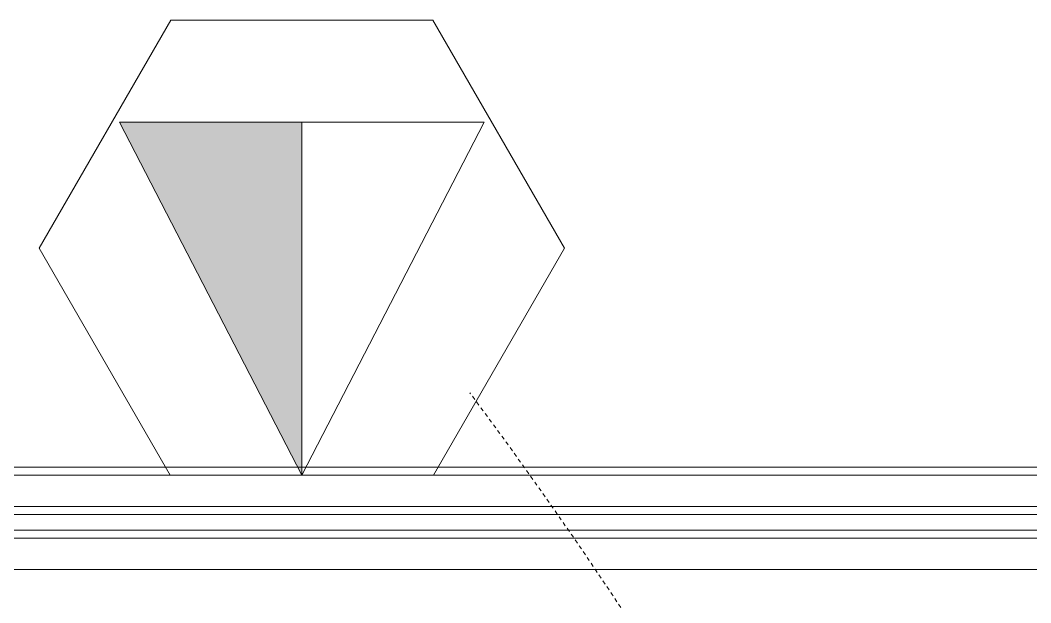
# Model space of a CAD drawing. Header units: inches. Extents: x -897 to 1409, y -1054 to 924.
# Drawn here: x 46.07 to 78.28, y 481.98 to 500.53 of the extents above; entities that cross this region are included whole.
import ezdxf

# ---------------------------------------------------------------- set-up
doc = ezdxf.new("R2010")
doc.units = ezdxf.units.IN
doc.header["$MEASUREMENT"] = 0
doc.linetypes.add('Hidden 1_8_', pattern=[0.1875, 0.125, -0.0625])
for name, color, linetype, lineweight in [('A-ANNO-NOTE', 131, 'Continuous', 9), ('A-DETL-HDLN', 90, 'Hidden 1_8_', 9), ('A-GENM', 13, 'Continuous', 9), ('I-FURN', 30, 'Continuous', 9)]:
    doc.layers.add(name, color=color, linetype=linetype, lineweight=lineweight)

# ---------------------------------------------------------------- blocks, each defined once
blk = doc.blocks.new('Generic Model Adjustable Table - Default-V66-7TH FLOOR TELECOM PLAN')
at = {"layer": 'A-GENM', "color": 53}
blk.add_line((-35.5, 12), (35.5, 12), dxfattribs=at)
blk = doc.blocks.new('Workstation 3D - Workstation 3D-5467613-7TH FLOOR TELECOM PLAN')
at = {"layer": 'I-FURN', "color": 53}
for p, q in [((46.5, -59), (46.5, 16)), ((45.5, -59), (45.5, 15)), ((44.5, 14.25), (44.5, -59)), ((43.5, 14), (43.5, -59)), ((44.75, 14), (44.75, -59)), ((45.25, -59), (45.25, 14)), ((43.5, 12), (43.5, -59))]:
    blk.add_line(p, q, dxfattribs=at)

msp = doc.modelspace()

# ---------------------------------------------------------------- hatches: boundary and pattern name
at = {"layer": 'A-ANNO-NOTE'}
msp.add_hatch(color=256, dxfattribs=at).paths.add_polyline_path([(55.044, 486.037), (55.044, 497.287), (49.237, 497.287), (54.768, 486.572)], flags=0)

# ---------------------------------------------------------------- linework, layer by layer
for p, q in [((50.87, 500.531), (46.676, 493.267)), ((50.87, 500.531), (59.218, 500.531)), ((59.218, 500.531), (63.411, 493.267)), ((55.044, 497.287), (49.237, 497.287)), ((49.237, 497.287), (55.044, 486.037)), ((55.044, 486.037), (55.044, 497.287)), ((55.044, 497.287), (55.044, 486.037)), ((50.85, 486.037), (46.676, 493.267)), ((59.237, 486.037), (63.411, 493.267)), ((50.85, 486.037), (59.237, 486.037))]:
    msp.add_line(p, q, dxfattribs=at)
at = {"layer": 'A-ANNO-NOTE', "lineweight": 20}
for p, q in [((49.237, 497.287), (55.044, 486.037)), ((60.85, 497.287), (49.237, 497.287)), ((55.044, 486.037), (60.85, 497.287))]:
    msp.add_line(p, q, dxfattribs=at)
at = {"layer": 'A-DETL-HDLN'}
msp.add_arc((-59.882, 398.968), 150.044, 301.67129, 36.71387, dxfattribs=at)

# ---------------------------------------------------------------- block references
at = {"color": 53, "lineweight": 9}
for name, p, rotation in [('Generic Model Adjustable Table - Default-V66-7TH FLOOR TELECOM PLAN', (57.544, 498.292), 180), ('Workstation 3D - Workstation 3D-5467613-7TH FLOOR TELECOM PLAN', (34.044, 439.537), 89.9999999999999)]:
    msp.add_blockref(name, p, dxfattribs=dict(at, rotation=rotation))

doc.saveas('drawing.dxf')
